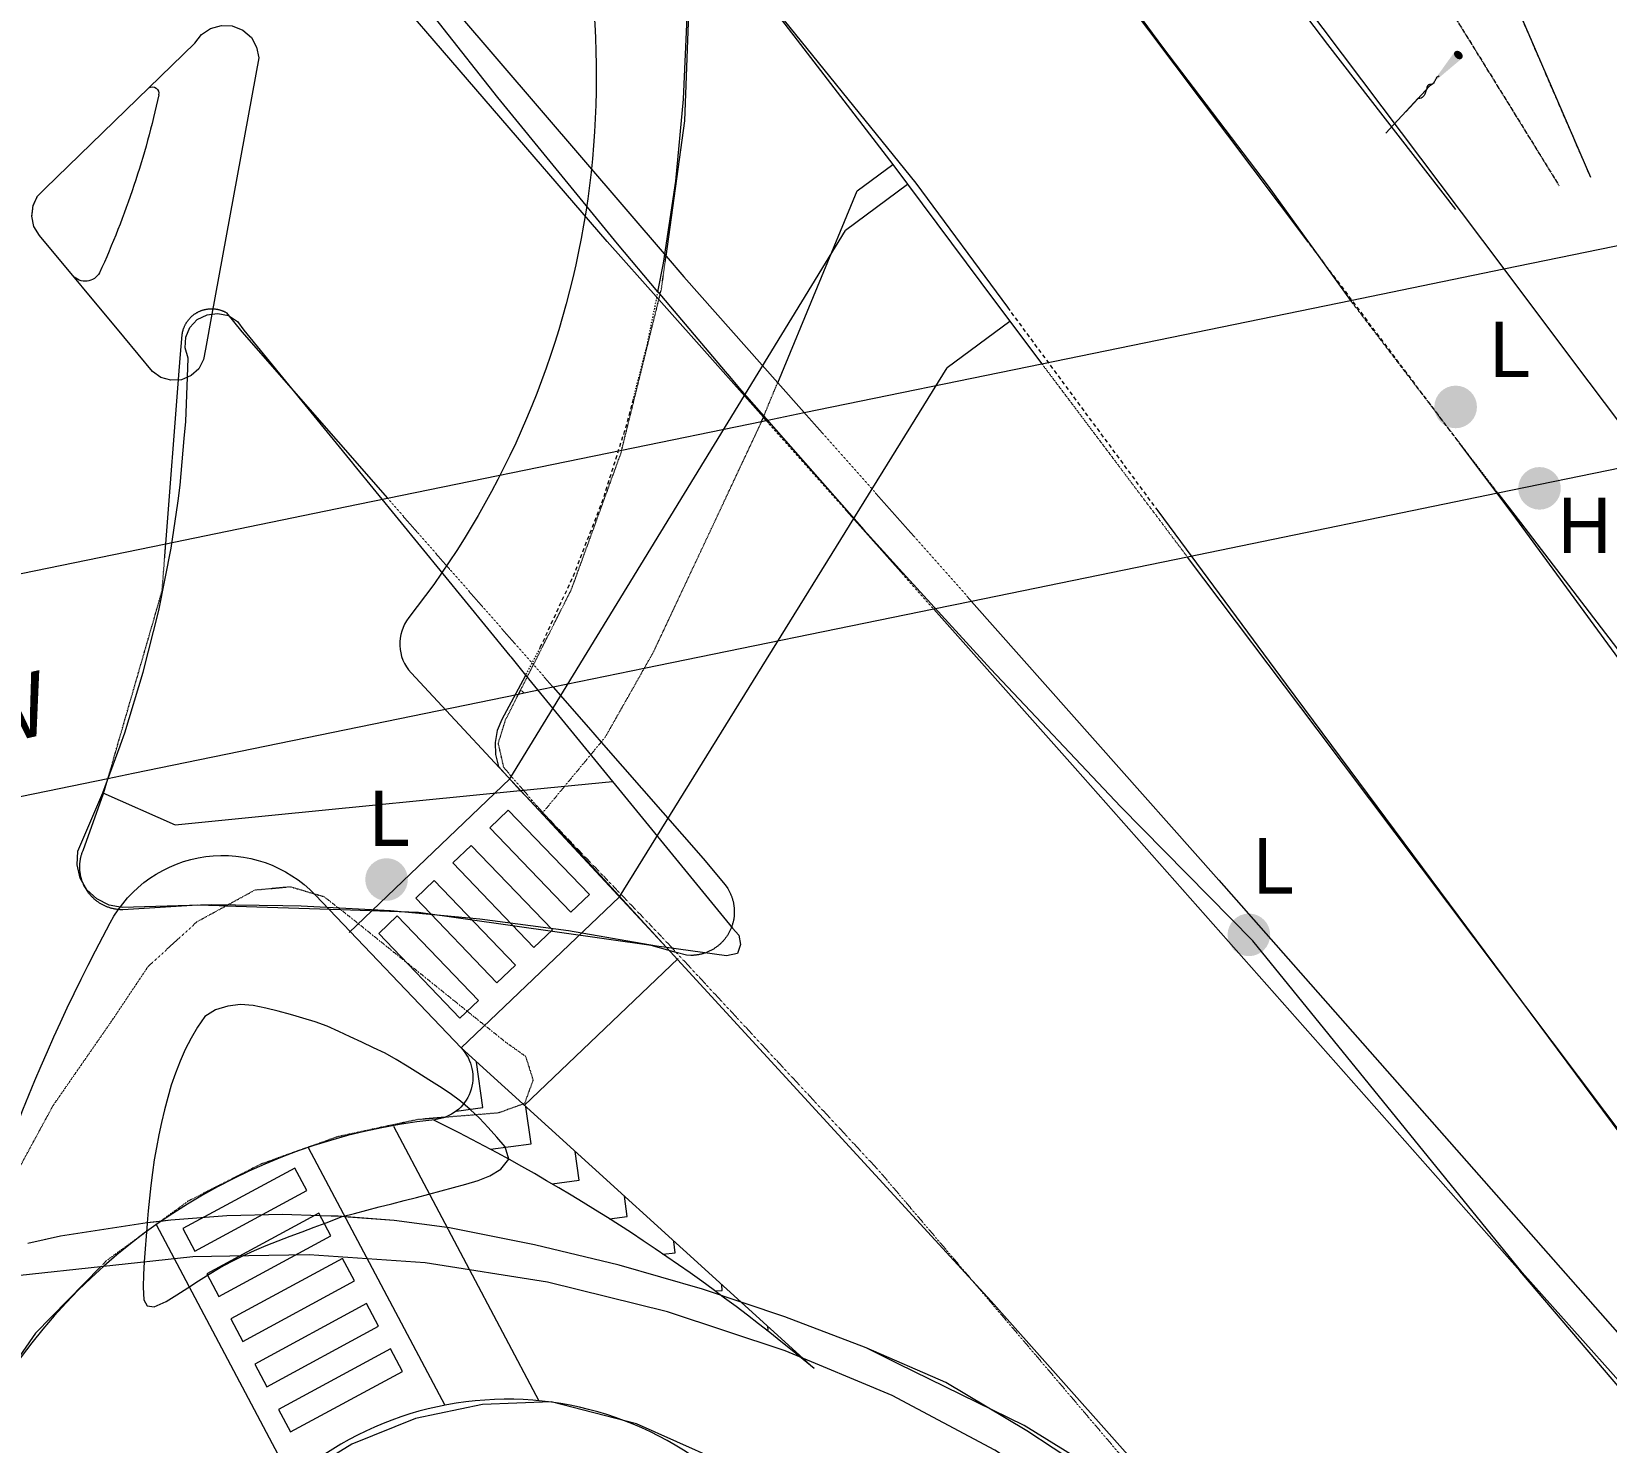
# Model space of a CAD drawing. Header units: millimetres. Extents: x 833924389 to 835767163, y 817400000 to 818811854.
# Drawn here: x 835406021 to 835442981, y 817871540 to 817904658 of the extents above; entities that cross this region are included whole.
import ezdxf

# ---------------------------------------------------------------- set-up
doc = ezdxf.new("R2010")
doc.units = ezdxf.units.MM
doc.header["$LTSCALE"] = 10
doc.header["$MEASUREMENT"] = 0
for name, pattern in [('11SW4B$0$DGN Style 5', [6.626977, 2.840133, -3.786844]), ('11SW4B$1$DGN Style 5', [1.174922, 0.503538, -0.671384]), ('DGN Style 2', [15.39188, 9.235128, -6.156752])]:
    doc.linetypes.add(name, pattern=pattern)
doc.layers.add('01_Base_Plan', color=5, linetype='Continuous', lineweight=5)
doc.styles.add('11SW4B$0$Style-WORKING', font='WORKING.shx')

# ---------------------------------------------------------------- blocks, each defined once
blk = doc.blocks.new('11SW4B$0$SLOPE_245')
at = {"linetype": 'Continuous', "lineweight": 0}
h = blk.add_hatch(color=0, dxfattribs=at)
edge = h.paths.add_edge_path(flags=16)
edge.add_ellipse((0.085, 0), major_axis=(0, 0.116), ratio=0.731707, start_angle=0, end_angle=360)
at = {"color": 0, "linetype": 'Continuous', "lineweight": 0}
blk.add_line((1.469, -0.001), (2.587, 0), dxfattribs=at)
blk.add_open_spline([(1.015, -0.001), (1.044, -0.014), (1.066, -0.04), (1.101, -0.04), (1.135, -0.04), (1.157, -0.013), (1.185, 0), (1.214, 0.013), (1.242, 0.026), (1.27, 0.039), (1.332, 0.067), (1.472, 0.054), (1.469, -0.001)], degree=3, knots=[0, 0, 0, 0, 0.19466, 0.19466, 0.19466, 0.387555, 0.387555, 0.387555, 0.581081, 0.581081, 0.581081, 1, 1, 1, 1], dxfattribs=at)
blk.add_solid([(1.015, -0.001), (0.086, 0.116), (0.085, -0.116)], dxfattribs=at)
blk = doc.blocks.new('11SW4B$0$UTILP')
at = {"layer": '01_Base_Plan', "linetype": 'Continuous', "lineweight": 13}
h = blk.add_hatch(color=256, dxfattribs=at)
edge = h.paths.add_edge_path()
edge.add_arc((0, 0), 0.5, 0, 360)
blk = doc.blocks.new('11SW4B$0$UTIFH')
at = {"layer": '01_Base_Plan', "linetype": 'Continuous', "lineweight": 13}
h = blk.add_hatch(color=256, dxfattribs=at)
edge = h.paths.add_edge_path()
edge.add_arc((0, 0), 0.5, 0, 360)

msp = doc.modelspace()

# ---------------------------------------------------------------- hatches: boundary and pattern name
at = {"layer": '01_Base_Plan', "linetype": 'Continuous'}
h = msp.add_hatch(color=256, dxfattribs=at)
edge = h.paths.add_edge_path()
edge.add_ellipse((835439520, 817904122), major_axis=(-42.5, -46), ratio=0.683333, start_angle=0, end_angle=360)

# ---------------------------------------------------------------- linework, layer by layer
for p, q in [((835438828, 817903373), (835438268, 817902768)), ((835426581, 817901068), (835425120, 817899986)), ((835428982, 817897851), (835427510, 817896761)), ((835423531, 817896415), (835424155, 817895712)), ((835423155, 817895506), (835423195, 817895603)), ((835423262, 817895528), (835423195, 817895603)), ((835414930, 817889603), (835420926, 817883158)), ((835417447, 817889097), (835417505, 817889212)), ((835412682, 817884390), (835416102, 817880801))]:
    msp.add_line(p, q, dxfattribs=at)
at = {"layer": '01_Base_Plan', "linetype": '11SW4B$1$DGN Style 5'}
for p, q in [((835436971, 817898346), (835440432, 817893820)), ((835429730, 817896858), (835433146, 817892323)), ((835423195, 817895603), (835423531, 817896415)), ((835424155, 817895712), (835428082, 817891282)), ((835427190, 817891106), (835423262, 817895528)), ((835417505, 817889212), (835417800, 817889795)), ((835417800, 817889795), (835418264, 817889265)), ((835417581, 817889124), (835417505, 817889212))]:
    msp.add_line(p, q, dxfattribs=at)
at = {"layer": '01_Base_Plan'}
for p, q in [((835417586, 817879453), (835421200, 817882901)), ((835416102, 817880801), (835424384, 817873275)), ((835414515, 817878964), (835417927, 817872519)), ((835412515, 817878467), (835415719, 817872415)), ((835408949, 817876656), (835412118, 817870670))]:
    msp.add_line(p, q, dxfattribs=at)
at = {"layer": '01_Base_Plan', "flags": 128}
for points in [[(835381158, 818000000), (835382012, 817994570), (835382845, 817990198), (835383824, 817984957), (835385449, 817977286), (835386734, 817972428), (835388950, 817966631), (835391345, 817961058), (835395184, 817954293), (835400699, 817946659), (835406348, 817939114), (835409848, 817934435), (835412616, 817930907), (835415741, 817926741), (835417319, 817924711), (835418331, 817923410), (835420258, 817920744), (835422411, 817917870), (835425836, 817913286), (835429177, 817908893), (835432563, 817904291), (835435041, 817901024), (835436971, 817898346)], [(835420716, 817898551), (835419770, 817899670), (835416961, 817903109), (835414230, 817906590), (835406211, 817915480), (835404031, 817918240), (835401898, 817921051), (835399828, 817923900), (835397820, 817926789), (835395859, 817929711), (835393961, 817932680), (835392129, 817935689), (835390352, 817938730), (835388629, 817941801), (835386980, 817944910), (835385359, 817948061), (835383896, 817951061), (835383809, 817951240)], [(835423195, 817895603), (835420742, 817898365), (835419529, 817899730), (835413757, 817906430), (835402852, 817920047), (835399573, 817924711), (835391600, 817936627), (835388482, 817942147), (835385769, 817947229), (835384253, 817950294), (835384008, 817950791)], [(835420716, 817898551), (835422300, 817896678)], [(835409682, 817896542), (835409699, 817896990), (835409629, 817897230), (835409641, 817897480), (835409738, 817897711), (835409910, 817897900), (835410141, 817898010), (835410253, 817898023)], [(835410253, 817898023), (835410391, 817898039), (835410641, 817897990), (835410852, 817897850), (835411000, 817897650), (835413550, 817894528), (835413578, 817894495)], [(835409606, 817895105), (835409641, 817895500), (835409682, 817896542)], [(835422300, 817896678), (835422401, 817896559), (835422629, 817896289), (835425551, 817892961), (835426322, 817892115)], [(835409459, 817893641), (835409512, 817894010), (835409606, 817895105)], [(835413578, 817894495), (835417246, 817890004)], [(835408108, 817887916), (835408211, 817888199), (835408641, 817889619), (835409012, 817891070), (835409301, 817892529), (835409452, 817893589), (835409459, 817893641)], [(835456757, 817856755), (835454840, 817859221), (835451480, 817863381), (835448051, 817867490), (835444559, 817871539), (835441000, 817875529), (835434680, 817883311), (835431578, 817886471), (835428531, 817889689), (835426384, 817892046), (835426322, 817892115)], [(835456757, 817856755), (835454840, 817859221), (835451480, 817863381), (835448051, 817867490), (835444559, 817871539), (835441000, 817875529), (835434680, 817883311), (835431578, 817886471), (835428531, 817889689), (835426384, 817892046), (835426322, 817892115)], [(835417246, 817890004), (835417266, 817889979), (835417615, 817889552)], [(835417615, 817889552), (835419656, 817887054)], [(835407699, 817886789), (835408100, 817887895), (835408108, 817887916)], [(835413475, 817883514), (835417246, 817887113)], [(835417491, 817886840), (835419656, 817887054)], [(835419656, 817887054), (835422469, 817883609), (835422621, 817883449), (835422660, 817883230), (835422590, 817883020), (835422328, 817882961)], [(835411917, 817884137), (835410250, 817884160), (835408148, 817884100), (835407840, 817884150), (835407551, 817884301), (835407320, 817884510), (835407160, 817884789), (835407090, 817885100), (835407109, 817885420), (835407699, 817886789)], [(835407699, 817886789), (835409391, 817886039), (835411659, 817886263)], [(835411659, 817886263), (835417491, 817886840)], [(835416102, 817880801), (835419819, 817884348)], [(835420925, 817883157), (835420691, 817883189), (835418621, 817883551), (835416539, 817883820), (835414449, 817884020), (835412352, 817884131), (835411917, 817884137)], [(835422328, 817882961), (835420925, 817883157)], [(835415987, 817879318), (835416615, 817879406), (835416467, 817880469)], [(835416795, 817878421), (835417743, 817878553), (835417623, 817879419)], [(835418236, 817877612), (835418871, 817877700), (835418778, 817878369)], [(835419583, 817876789), (835419999, 817876847), (835419934, 817877319)], [(835412798, 817876863), (835411910, 817876891), (835410602, 817876859), (835409289, 817876760), (835408737, 817876692)], [(835413311, 817876843), (835413219, 817876850), (835412798, 817876863)], [(835408737, 817876692), (835406699, 817876381), (835405937, 817876207)], [(835434651, 817867989), (835433020, 817869289), (835431230, 817870590), (835429379, 817871811), (835427480, 817872949), (835425609, 817873760), (835423699, 817874490), (835421770, 817875141), (835419809, 817875699), (835417828, 817876180), (835415828, 817876580), (835414531, 817876750), (835413311, 817876843)], [(835420839, 817875963), (835421127, 817875994), (835421098, 817876261)], [(835422064, 817875096), (835422230, 817875109), (835422220, 817875242)], [(835423260, 817874188), (835423307, 817874192), (835423302, 817874259)]]:
    msp.add_lwpolyline(points, dxfattribs=at)
at = {"layer": '01_Base_Plan', "linetype": 'Continuous', "flags": 128}
for points in [[(835381159, 818000000), (835382012, 817994570), (835382845, 817990198), (835383824, 817984957), (835385449, 817977286), (835386734, 817972428), (835388950, 817966631), (835391345, 817961058), (835395184, 817954293), (835400699, 817946659), (835406348, 817939114), (835409848, 817934435), (835412616, 817930907), (835415741, 817926741), (835417319, 817924711), (835418331, 817923410), (835420258, 817920744), (835422411, 817917870), (835425836, 817913286), (835429177, 817908893), (835432563, 817904291), (835435041, 817901024), (835436971, 817898346)], [(835382012, 817994570), (835382570, 817991070), (835383199, 817987590), (835383910, 817984131), (835384711, 817980680), (835385578, 817977250), (835386531, 817973840), (835387551, 817970449), (835388809, 817967369), (835390160, 817964320), (835391578, 817961301), (835393090, 817958330), (835394672, 817955400), (835398078, 817950289), (835419969, 817921000), (835435919, 817899789)], [(835370843, 817992505), (835371179, 817991039), (835372211, 817986550), (835373978, 817980023), (835375110, 817975643), (835376642, 817971388), (835378010, 817967063), (835379230, 817963902), (835379643, 817962832), (835383149, 817954498), (835387085, 817946400), (835390875, 817939456), (835394375, 817933644), (835398091, 817927981), (835403345, 817920659), (835411024, 817910920), (835420911, 817899386), (835421328, 817898899), (835423531, 817896415)], [(835423195, 817895603), (835420742, 817898365), (835419529, 817899730), (835413757, 817906430), (835402852, 817920047), (835399573, 817924711), (835391600, 817936627), (835388482, 817942147), (835385769, 817947229), (835384253, 817950295), (835384008, 817950792), (835383279, 817952264), (835380931, 817957542), (835378834, 817962781), (835376902, 817967922), (835375643, 817971533), (835374255, 817975995), (835372763, 817981152), (835371321, 817986603)], [(835379230, 817963901), (835379643, 817962832), (835383149, 817954498), (835387085, 817946400), (835390875, 817939456), (835394375, 817933644), (835398091, 817927981), (835403345, 817920659), (835411024, 817910920), (835420911, 817899386)], [(835401545, 817951099), (835405950, 817944638), (835410541, 817938495), (835414445, 817933477), (835417554, 817929655), (835421266, 817924711), (835421522, 817924371), (835424693, 817920162), (835427787, 817916041), (835431846, 817910670), (835433855, 817907999), (835435874, 817905327), (835439068, 817901083), (835440569, 817899085)], [(835401545, 817951099), (835405950, 817944638), (835410541, 817938495), (835414445, 817933477), (835417554, 817929655), (835421266, 817924711), (835421522, 817924371), (835424693, 817920162), (835427787, 817916041), (835431846, 817910670), (835433855, 817907999), (835435874, 817905327), (835439068, 817901083), (835440569, 817899085)], [(835412116, 817936251), (835421230, 817924801), (835426230, 817917930), (835431301, 817911119), (835436430, 817904350), (835439437, 817900478)], [(835432885, 817932591), (835435186, 817925507), (835437943, 817917246), (835438219, 817915462), (835438561, 817913247), (835439194, 817910040), (835439356, 817909219), (835439614, 817908274), (835440928, 817905110), (835442602, 817901241)], [(835420716, 817898551), (835420852, 817899221), (835421141, 817901141), (835421320, 817903070), (835421410, 817905000), (835421379, 817905250), (835421422, 817905500), (835421520, 817905721), (835421680, 817905920), (835421891, 817906061), (835422129, 817906141), (835422379, 817906150), (835422629, 817906090), (835422840, 817905971), (835423020, 817905801), (835423148, 817905580), (835426770, 817901100), (835428922, 817898185)], [(835420911, 817899386), (835421351, 817902563), (835421448, 817905078), (835421532, 817905595), (835421903, 817905966), (835422420, 817906049), (835423074, 817905651), (835426233, 817901535), (835428643, 817898301), (835429730, 817896858)], [(835406199, 817900829), (835406340, 817900971), (835409852, 817904381), (835410012, 817904590), (835410219, 817904730), (835410480, 817904801), (835410730, 817904789), (835410980, 817904689), (835411180, 817904520), (835411301, 817904289), (835411359, 817904039), (835410253, 817898023)], [(835439055, 817903618), (835439044, 817903611), (835439033, 817903604), (835439023, 817903597), (835439012, 817903590), (835439001, 817903582), (835438992, 817903574), (835438985, 817903563), (835438980, 817903551), (835438975, 817903538), (835438969, 817903527), (835438963, 817903515), (835438957, 817903504), (835438950, 817903493), (835438944, 817903482), (835438938, 817903471), (835438921, 817903447), (835438899, 817903424), (835438874, 817903404), (835438850, 817903387), (835438828, 817903373)], [(835406199, 817900829), (835406340, 817900971), (835408777, 817903337)], [(835423531, 817896415), (835425394, 817900915), (835426233, 817901535)], [(835383364, 817887329), (835397424, 817890218), (835398248, 817890388), (835398928, 817890528), (835399222, 817890588), (835400292, 817890808), (835404246, 817891620), (835409173, 817892633), (835409588, 817892718), (835413683, 817893560), (835414375, 817893702), (835419871, 817894831), (835423155, 817895506), (835423262, 817895528), (835424155, 817895712), (835429730, 817896858), (835436971, 817898346), (835440569, 817899085), (835447671, 817900544), (835447732, 817900557)], [(835406031, 817900320), (835406059, 817900570), (835406160, 817900789), (835406199, 817900829)], [(835408187, 817897490), (835406211, 817899869), (835406078, 817900080), (835406031, 817900320)], [(835406993, 817898927), (835406211, 817899869), (835406078, 817900080), (835406031, 817900320)], [(835417246, 817887113), (835425120, 817899986)], [(835440569, 817899085), (835442206, 817896904), (835443980, 817894549)], [(835409173, 817892633), (835409479, 817896595), (835409509, 817896988), (835409556, 817897534), (835409557, 817897546), (835409559, 817897558), (835409561, 817897570), (835409563, 817897582), (835409565, 817897594), (835409568, 817897606), (835409571, 817897617), (835409573, 817897629), (835409577, 817897641), (835409580, 817897652), (835409584, 817897664), (835409587, 817897676), (835409591, 817897687), (835409595, 817897698), (835409600, 817897710), (835409604, 817897721), (835409609, 817897732), (835409614, 817897743), (835409619, 817897754), (835409624, 817897765), (835409630, 817897776), (835409636, 817897786), (835409641, 817897797), (835409647, 817897807), (835409654, 817897818), (835409660, 817897828), (835409667, 817897838), (835409673, 817897848), (835409680, 817897858), (835409687, 817897868), (835409695, 817897878), (835409702, 817897887), (835409710, 817897897), (835409718, 817897906), (835409726, 817897915), (835409734, 817897924), (835409742, 817897933), (835409750, 817897942), (835409759, 817897950), (835409768, 817897959), (835409776, 817897967), (835409785, 817897975), (835409794, 817897983), (835409804, 817897991), (835409813, 817897998), (835409823, 817898006), (835409832, 817898013), (835409842, 817898020), (835409852, 817898027), (835409862, 817898034), (835409872, 817898041), (835409882, 817898047), (835409893, 817898053), (835409903, 817898059), (835409914, 817898065), (835409924, 817898071), (835409935, 817898077), (835409946, 817898082), (835409957, 817898087), (835409968, 817898092), (835409979, 817898097), (835409990, 817898101), (835410002, 817898106), (835410013, 817898110), (835410025, 817898114), (835410036, 817898118), (835410048, 817898121), (835410059, 817898125), (835410071, 817898128), (835410083, 817898131), (835410094, 817898134), (835410106, 817898136), (835410118, 817898138), (835410130, 817898141), (835410142, 817898143), (835410154, 817898144), (835410166, 817898146), (835410178, 817898147), (835410190, 817898148), (835410202, 817898149), (835410214, 817898150), (835410226, 817898150), (835410238, 817898151), (835410250, 817898151), (835410263, 817898151), (835410275, 817898150), (835410287, 817898150), (835410299, 817898149), (835410311, 817898148), (835410315, 817898147), (835410323, 817898147), (835410335, 817898145), (835410347, 817898144), (835410359, 817898142), (835410371, 817898140), (835410383, 817898138), (835410395, 817898135), (835410406, 817898133), (835410418, 817898130), (835410430, 817898127), (835410442, 817898123), (835410453, 817898120), (835410465, 817898116), (835410476, 817898112), (835410488, 817898108), (835410499, 817898104), (835410510, 817898100), (835410521, 817898095), (835410532, 817898090), (835410543, 817898085), (835410554, 817898080), (835410565, 817898074), (835410576, 817898069), (835410587, 817898063), (835410597, 817898057), (835410954, 817897607), (835414375, 817893702)], [(835410253, 817898023), (835410102, 817897199), (835410059, 817896961), (835409949, 817896740), (835409770, 817896580), (835409682, 817896542)], [(835409682, 817896542), (835409539, 817896480), (835409289, 817896471), (835409059, 817896539), (835408859, 817896680), (835408187, 817897490)], [(835419819, 817884348), (835427510, 817896761)], [(835448748, 817895529), (835443980, 817894549), (835440432, 817893820), (835433146, 817892323), (835428082, 817891282), (835427196, 817891100), (835420397, 817889703), (835418264, 817889265), (835417581, 817889124), (835417447, 817889097), (835408408, 817887239), (835407813, 817887117), (835396880, 817884870), (835395564, 817884600), (835395243, 817884534), (835395034, 817884491), (835394673, 817884417), (835393405, 817884156), (835392047, 817883877), (835384394, 817882305)], [(835439555, 817894954), (835440762, 817893350), (835455618, 817873052)], [(835440432, 817893820), (835440959, 817893130), (835443518, 817889790), (835446305, 817885994), (835449282, 817882015), (835452056, 817878409), (835457902, 817870625), (835463080, 817863638), (835465207, 817860641), (835468207, 817856421), (835471776, 817851238), (835486143, 817826678), (835488851, 817821019), (835491668, 817814484), (835493132, 817811118), (835496104, 817802711), (835499280, 817793090), (835502707, 817781365), (835505479, 817771222), (835508391, 817760489)], [(835432429, 817893435), (835432449, 817893409), (835435461, 817889330), (835452441, 817866490), (835455480, 817862439), (835456453, 817861105)], [(835474768, 817832648), (835470244, 817840401), (835465101, 817848464), (835459722, 817856372), (835458780, 817857708), (835445390, 817876051), (835436190, 817888282), (835433146, 817892323)], [(835428082, 817891282), (835433885, 817884739), (835445270, 817871817), (835451875, 817864064), (835457598, 817856808), (835458521, 817855638)], [(835505112, 817738729), (835500213, 817756917), (835498299, 817764016), (835494085, 817779396), (835490393, 817791885), (835486628, 817803277), (835482142, 817814461), (835480352, 817818331), (835478264, 817822691), (835472599, 817833279), (835464977, 817845516), (835461081, 817850958), (835457855, 817855215), (835456994, 817856350), (835454318, 817859880), (835440948, 817875569), (835430510, 817887370), (835427196, 817891100), (835427190, 817891106)], [(835417602, 817889528), (835417059, 817888510), (835416949, 817888250), (835416898, 817887971), (835416910, 817887689), (835416980, 817887410), (835417491, 817886840)], [(835418264, 817889265), (835419091, 817888320), (835419390, 817887979), (835421784, 817885246), (835422296, 817884627), (835422358, 817884540), (835422367, 817884524), (835422376, 817884509), (835422385, 817884494), (835422393, 817884478), (835422402, 817884462), (835422410, 817884446), (835422417, 817884430), (835422425, 817884414), (835422432, 817884397), (835422439, 817884381), (835422445, 817884364), (835422452, 817884348), (835422458, 817884331), (835422463, 817884314), (835422469, 817884297), (835422474, 817884280), (835422479, 817884263), (835422483, 817884246), (835422487, 817884228), (835422491, 817884211), (835422495, 817884193), (835422498, 817884176), (835422501, 817884158), (835422504, 817884141), (835422506, 817884123), (835422508, 817884105), (835422510, 817884087), (835422511, 817884070), (835422513, 817884052), (835422513, 817884034), (835422514, 817884016), (835422514, 817883998), (835422514, 817883981), (835422514, 817883963), (835422513, 817883945), (835422512, 817883927), (835422510, 817883909), (835422509, 817883892), (835422507, 817883874), (835422505, 817883856), (835422502, 817883839), (835422499, 817883821), (835422496, 817883803), (835422492, 817883786), (835422489, 817883769), (835422484, 817883751), (835422480, 817883734), (835422475, 817883717), (835422470, 817883700), (835422465, 817883682), (835422459, 817883666), (835422453, 817883649), (835422447, 817883632), (835422441, 817883615), (835422434, 817883599), (835422427, 817883583), (835422420, 817883566), (835422412, 817883550), (835422404, 817883534), (835422396, 817883518), (835422387, 817883503), (835422379, 817883487), (835422370, 817883472), (835422361, 817883456), (835422351, 817883441), (835422341, 817883426), (835422331, 817883412), (835422321, 817883397), (835422310, 817883383), (835422299, 817883369), (835422288, 817883355), (835422277, 817883341), (835422266, 817883327), (835422254, 817883314), (835422242, 817883301), (835422230, 817883288), (835422217, 817883275), (835422205, 817883262), (835422192, 817883250), (835422179, 817883238), (835422165, 817883226), (835422152, 817883214), (835422138, 817883203), (835422124, 817883192), (835422110, 817883181), (835422096, 817883170), (835422081, 817883160), (835422067, 817883150), (835422052, 817883140), (835422037, 817883130), (835422022, 817883121), (835422006, 817883112), (835421991, 817883103), (835421975, 817883094), (835421959, 817883086), (835421943, 817883078), (835421927, 817883070), (835421911, 817883063), (835421895, 817883055), (835421878, 817883048), (835421862, 817883042), (835421845, 817883035), (835421828, 817883029), (835421811, 817883024), (835421794, 817883018), (835421777, 817883013), (835421760, 817883008), (835421743, 817883004), (835421726, 817882999), (835421708, 817882996), (835421691, 817882992), (835421673, 817882989), (835421656, 817882985), (835421638, 817882983), (835421620, 817882980), (835421603, 817882978), (835421585, 817882976), (835421567, 817882975), (835421549, 817882974), (835421532, 817882973), (835421514, 817882972), (835421496, 817882972), (835421389, 817882977), (835421152, 817883042), (835420565, 817883204), (835415104, 817883983), (835413283, 817884042), (835410571, 817884129), (835410428, 817884134), (835409915, 817884150), (835408168, 817884044), (835408151, 817884044), (835408133, 817884044), (835408115, 817884045), (835408098, 817884046), (835408080, 817884047), (835408063, 817884049), (835408046, 817884050), (835408028, 817884053), (835408011, 817884055), (835407994, 817884058), (835407976, 817884061), (835407959, 817884064), (835407942, 817884068), (835407925, 817884072), (835407908, 817884076), (835407891, 817884080), (835407874, 817884085), (835407857, 817884090), (835407841, 817884096), (835407824, 817884102), (835407808, 817884108), (835407791, 817884114), (835407775, 817884120), (835407759, 817884127), (835407743, 817884134), (835407727, 817884142), (835407711, 817884149), (835407695, 817884157), (835407680, 817884166), (835407665, 817884174), (835407649, 817884183), (835407634, 817884192), (835407620, 817884201), (835407605, 817884211), (835407590, 817884221), (835407576, 817884231), (835407562, 817884241), (835407548, 817884251), (835407534, 817884262), (835407520, 817884273), (835407507, 817884285), (835407494, 817884296), (835407481, 817884308), (835407468, 817884320), (835407455, 817884332), (835407443, 817884344), (835407431, 817884357), (835407419, 817884370), (835407407, 817884383), (835407395, 817884396), (835407384, 817884410), (835407373, 817884423), (835407362, 817884437), (835407352, 817884451), (835407341, 817884465), (835407331, 817884480), (835407321, 817884494), (835407312, 817884509), (835407303, 817884524), (835407294, 817884539), (835407285, 817884554), (835407276, 817884569), (835407268, 817884585), (835407260, 817884600), (835407252, 817884616), (835407245, 817884632), (835407238, 817884648), (835407231, 817884664), (835407224, 817884681), (835407218, 817884697), (835407212, 817884713), (835407206, 817884730), (835407201, 817884747), (835407196, 817884763), (835407191, 817884780), (835407186, 817884797), (835407182, 817884814), (835407178, 817884831), (835407174, 817884849), (835407171, 817884866), (835407168, 817884883), (835407165, 817884900), (835407163, 817884918), (835407161, 817884935), (835407159, 817884953), (835407157, 817884970), (835407156, 817884988), (835407155, 817885005), (835407154, 817885023), (835407154, 817885040), (835407154, 817885058), (835407154, 817885075), (835407155, 817885093), (835407156, 817885111), (835407157, 817885128), (835407159, 817885146), (835407160, 817885163), (835407162, 817885180), (835407165, 817885198), (835407168, 817885215), (835407171, 817885232), (835407174, 817885250), (835407178, 817885267), (835407182, 817885284), (835407186, 817885301), (835407190, 817885318), (835407195, 817885335), (835407200, 817885352), (835407206, 817885368), (835407211, 817885385), (835407217, 817885401), (835407224, 817885418), (835407230, 817885434), (835407713, 817886773), (835407813, 817887117)], [(835418090, 817886250), (835420840, 817883250), (835420925, 817883157)], [(835420925, 817883157), (835428539, 817874859), (835434642, 817867999)], [(835412231, 817881547), (835412101, 817881584), (835411811, 817881662), (835411520, 817881733), (835411226, 817881794), (835410927, 817881820), (835410629, 817881783), (835410342, 817881698), (835410091, 817881535), (835409920, 817881287), (835409768, 817881028), (835409631, 817880761), (835409508, 817880488), (835409399, 817880208), (835409302, 817879924), (835409217, 817879637), (835409142, 817879346), (835409075, 817879054), (835409013, 817878760), (835408956, 817878466), (835408902, 817878171), (835408857, 817877874), (835408819, 817877576), (835408787, 817877278), (835408760, 817876979), (835408737, 817876692)], [(835413311, 817876843), (835413601, 817876918), (835413891, 817876993), (835414182, 817877068), (835414473, 817877142), (835414763, 817877217), (835415054, 817877292), (835415344, 817877367), (835415634, 817877445), (835415923, 817877523), (835416212, 817877604), (835416500, 817877690), (835416779, 817877800), (835417036, 817877955), (835417220, 817878192), (835417136, 817878480), (835416940, 817878707), (835416739, 817878930), (835416534, 817879149), (835416318, 817879357), (835416088, 817879550), (835415847, 817879728), (835415597, 817879894), (835415344, 817880055), (835415090, 817880214), (835414834, 817880371), (835414577, 817880527), (835414317, 817880676), (835414047, 817880807), (835413775, 817880935), (835413503, 817881061), (835413230, 817881186), (835412957, 817881310), (835412676, 817881413), (835412389, 817881501), (835412231, 817881547)], [(835430542, 817871181), (835429315, 817871942), (835426355, 817873389), (835425609, 817873760), (835423699, 817874490), (835421770, 817875141), (835419809, 817875699), (835417828, 817876180), (835415828, 817876580), (835414531, 817876750), (835413449, 817876832), (835413311, 817876843), (835412798, 817876863), (835411910, 817876891), (835410602, 817876859), (835409289, 817876760), (835409048, 817876730), (835408737, 817876692), (835406699, 817876381), (835406145, 817876255), (835406077, 817876239), (835405938, 817876207)], [(835408737, 817876692), (835408736, 817876680), (835408712, 817876381), (835408688, 817876082), (835408668, 817875783), (835408653, 817875483), (835408645, 817875183), (835408657, 817874888), (835408737, 817874745), (835408899, 817874721), (835409178, 817874849), (835409434, 817875006), (835409687, 817875168), (835409939, 817875331), (835410192, 817875492), (835410449, 817875647), (835410711, 817875792), (835410981, 817875924), (835411254, 817876047), (835411531, 817876163), (835411809, 817876274), (835412090, 817876382), (835412371, 817876487), (835412652, 817876591), (835412824, 817876655)], [(835412824, 817876655), (835412933, 817876696), (835413311, 817876843)], [(835450590, 817849690), (835449680, 817850785), (835447538, 817853363), (835443178, 817858268), (835440614, 817860976), (835439038, 817862640), (835434750, 817866867), (835431814, 817869286), (835428626, 817871363), (835426221, 817872645), (835423704, 817873690), (835420949, 817874610), (835418128, 817875301), (835415259, 817875758), (835412538, 817875948), (835411110, 817875923), (835409810, 817875901), (835407642, 817875665), (835405756, 817875459)], [(835407639, 817875663), (835406118, 817874107), (835404762, 817872160), (835404411, 817871940), (835404004, 817872018), (835403759, 817872352), (835403807, 817872764), (835404467, 817875087), (835404529, 817875238)], [(835436776, 817855002), (835426639, 817866964), (835425365, 817868596), (835423843, 817870000), (835422113, 817871136), (835420220, 817871975), (835418216, 817872495), (835416608, 817872434), (835415034, 817872100), (835413540, 817871502), (835412169, 817870658), (835410963, 817869594), (835409956, 817868339), (835408857, 817865754), (835408054, 817863063), (835407558, 817860299), (835407375, 817857496), (835407507, 817854691), (835408123, 817852943), (835408475, 817853116), (835408964, 817851891), (835408629, 817851720), (835411526, 817844892), (835415214, 817827232)]]:
    msp.add_lwpolyline(points, dxfattribs=at)
at = {"layer": '01_Base_Plan', "linetype": 'DGN Style 2', "flags": 128}
for points in [[(835413992, 817968294), (835413973, 817967865), (835413934, 817967614), (835413896, 817967363), (835413859, 817967112), (835413823, 817966861), (835413787, 817966610), (835413753, 817966359), (835413720, 817966107), (835413688, 817965856), (835413657, 817965604), (835413627, 817965352), (835413598, 817965100), (835413570, 817964848), (835413542, 817964596), (835413516, 817964343), (835413491, 817964091), (835413467, 817963838), (835413444, 817963586), (835413421, 817963333), (835413400, 817963080), (835413380, 817962827), (835413361, 817962574), (835413342, 817962322), (835413325, 817962068), (835413309, 817961815), (835413294, 817961562), (835413280, 817961309), (835413266, 817961056), (835413254, 817960802), (835413243, 817960549), (835413232, 817960295), (835413223, 817960042), (835413215, 817959788), (835413208, 817959535), (835413201, 817959281), (835413196, 817959028), (835413192, 817958774), (835413188, 817958520), (835413186, 817958267), (835413185, 817958013), (835413184, 817957759), (835413185, 817957506), (835413187, 817957252), (835413190, 817956999), (835413193, 817956745), (835413198, 817956491), (835413204, 817956238), (835413210, 817955984), (835413218, 817955731), (835413227, 817955477), (835413236, 817955224), (835413247, 817954970), (835413259, 817954717), (835413271, 817954464), (835413285, 817954210), (835413299, 817953957), (835413315, 817953704), (835413332, 817953451), (835413349, 817953198), (835413368, 817952945), (835413388, 817952692), (835413427, 817952218), (835413447, 817951965), (835413469, 817951712), (835413493, 817951460), (835413520, 817951207), (835413550, 817950955), (835413581, 817950704), (835413616, 817950453), (835413652, 817950202), (835413691, 817949951), (835413733, 817949701), (835413777, 817949451), (835413823, 817949202), (835413872, 817948953), (835413923, 817948704), (835413977, 817948456), (835414033, 817948209), (835414091, 817947962), (835414152, 817947716), (835414215, 817947470), (835414280, 817947225), (835414348, 817946981), (835414418, 817946737), (835414491, 817946494), (835414566, 817946251), (835414643, 817946010), (835414723, 817945769), (835414805, 817945529), (835414889, 817945289), (835414975, 817945051), (835415064, 817944813), (835415155, 817944577), (835415249, 817944341), (835415344, 817944106), (835415442, 817943872), (835415543, 817943638), (835415645, 817943406), (835415750, 817943175), (835415857, 817942945), (835415966, 817942716), (835416077, 817942488), (835416191, 817942261), (835416306, 817942035), (835416424, 817941810), (835416656, 817941383), (835416768, 817941155), (835416881, 817940928), (835416995, 817940701), (835417109, 817940475), (835417225, 817940249), (835417341, 817940023), (835417458, 817939798), (835417576, 817939573), (835417695, 817939349), (835417815, 817939125), (835417935, 817938902), (835418057, 817938679), (835418179, 817938457), (835418302, 817938235), (835418426, 817938013), (835418551, 817937792), (835418676, 817937572), (835418803, 817937352), (835418930, 817937132), (835419058, 817936913), (835419187, 817936694), (835419317, 817936476), (835419447, 817936259), (835419579, 817936042), (835419711, 817935825), (835419844, 817935609), (835419978, 817935393), (835420113, 817935178), (835420248, 817934963), (835420385, 817934749), (835420522, 817934536), (835420660, 817934323), (835420799, 817934110), (835420939, 817933898), (835421079, 817933687), (835421220, 817933476), (835421362, 817933265), (835421598, 817932920), (835421743, 817932711), (835421888, 817932502), (835422032, 817932294), (835422176, 817932085), (835422321, 817931876), (835422464, 817931667), (835422608, 817931457), (835422752, 817931248), (835422895, 817931039), (835423039, 817930829), (835423182, 817930619), (835423325, 817930410), (835423468, 817930200), (835423610, 817929990), (835423753, 817929780), (835423895, 817929569), (835424037, 817929359), (835424179, 817929149), (835424321, 817928938), (835424463, 817928728), (835424604, 817928517), (835424745, 817928306), (835424887, 817928095), (835425028, 817927884), (835425168, 817927673), (835425309, 817927461), (835425450, 817927250), (835425590, 817927039), (835425730, 817926827), (835425870, 817926615), (835426010, 817926403), (835426150, 817926191), (835426289, 817925979), (835426429, 817925767), (835426568, 817925555), (835426707, 817925343), (835426846, 817925130), (835426985, 817924917), (835427123, 817924705), (835427262, 817924492), (835427400, 817924279), (835427538, 817924066), (835427697, 817923820), (835427836, 817923608), (835427974, 817923395), (835428113, 817923183), (835428252, 817922970), (835428390, 817922757), (835428529, 817922545), (835428667, 817922332), (835428805, 817922119), (835428944, 817921906), (835429082, 817921693), (835429220, 817921480), (835429358, 817921267), (835429496, 817921054), (835429633, 817920840), (835429771, 817920627), (835429909, 817920414), (835430046, 817920201), (835430184, 817919987), (835430321, 817919774), (835430458, 817919560), (835430595, 817919347), (835430732, 817919133), (835430869, 817918919), (835431006, 817918705), (835431143, 817918492), (835431280, 817918278), (835431416, 817918064), (835431553, 817917850), (835431689, 817917636), (835431826, 817917422), (835431962, 817917208), (835432098, 817916994), (835432234, 817916779), (835432371, 817916565), (835432506, 817916351), (835432642, 817916136), (835432778, 817915922), (835432914, 817915707), (835433049, 817915493), (835433185, 817915278), (835433320, 817915063), (835433565, 817914675), (835433700, 817914461), (835433836, 817914246), (835433971, 817914031), (835434105, 817913816), (835434240, 817913601), (835434374, 817913385), (835434508, 817913170), (835434642, 817912954), (835434776, 817912738), (835434909, 817912522), (835435042, 817912306), (835435175, 817912090), (835435307, 817911873), (835435440, 817911657), (835435572, 817911440), (835435704, 817911223), (835435836, 817911006), (835435967, 817910789), (835436098, 817910572), (835436229, 817910354), (835436360, 817910137), (835436490, 817909919), (835436620, 817909701), (835436750, 817909483), (835436880, 817909265), (835437010, 817909047), (835437139, 817908828), (835437268, 817908610), (835437397, 817908391), (835437525, 817908172), (835437653, 817907953), (835437781, 817907734), (835437909, 817907515), (835438037, 817907295), (835438164, 817907076), (835438291, 817906856), (835438418, 817906636), (835438545, 817906416), (835441871, 817901033)], [(835440928, 817905110), (835442602, 817901241)], [(835435919, 817899789), (835435998, 817899685), (835439520, 817895001), (835439555, 817894954)], [(835428922, 817898185), (835429002, 817898076), (835432429, 817893435)], [(835420137, 817896033), (835419988, 817895449), (835419422, 817893650), (835418738, 817891891), (835417949, 817890180)]]:
    msp.add_lwpolyline(points, dxfattribs=at)
at = {"layer": '01_Base_Plan', "linetype": '11SW4B$1$DGN Style 5', "flags": 128}
for points in [[(835413992, 817968294), (835413973, 817967865), (835413934, 817967614), (835413896, 817967363), (835413859, 817967112), (835413823, 817966861), (835413787, 817966610), (835413753, 817966359), (835413720, 817966107), (835413688, 817965856), (835413657, 817965604), (835413627, 817965352), (835413598, 817965100), (835413570, 817964848), (835413542, 817964596), (835413516, 817964343), (835413491, 817964091), (835413467, 817963838), (835413444, 817963586), (835413421, 817963333), (835413400, 817963080), (835413380, 817962827), (835413361, 817962574), (835413342, 817962322), (835413325, 817962068), (835413309, 817961815), (835413294, 817961562), (835413280, 817961309), (835413266, 817961056), (835413254, 817960802), (835413243, 817960549), (835413232, 817960295), (835413223, 817960042), (835413215, 817959788), (835413208, 817959535), (835413201, 817959281), (835413196, 817959028), (835413192, 817958774), (835413188, 817958520), (835413186, 817958267), (835413185, 817958013), (835413184, 817957759), (835413185, 817957506), (835413187, 817957252), (835413190, 817956999), (835413193, 817956745), (835413198, 817956491), (835413204, 817956238), (835413210, 817955984), (835413218, 817955731), (835413227, 817955477), (835413236, 817955224), (835413247, 817954970), (835413259, 817954717), (835413271, 817954464), (835413285, 817954210), (835413299, 817953957), (835413315, 817953704), (835413332, 817953451), (835413349, 817953198), (835413368, 817952945), (835413388, 817952692), (835413427, 817952218), (835413447, 817951965), (835413469, 817951712), (835413493, 817951460), (835413520, 817951207), (835413550, 817950955), (835413581, 817950704), (835413616, 817950453), (835413652, 817950202), (835413691, 817949951), (835413733, 817949701), (835413777, 817949451), (835413823, 817949202), (835413872, 817948953), (835413923, 817948704), (835413977, 817948456), (835414033, 817948209), (835414091, 817947962), (835414152, 817947716), (835414215, 817947470), (835414280, 817947225), (835414348, 817946981), (835414419, 817946737), (835414491, 817946494), (835414566, 817946251), (835414643, 817946010), (835414723, 817945769), (835414805, 817945529), (835414889, 817945289), (835414975, 817945051), (835415064, 817944813), (835415155, 817944577), (835415249, 817944341), (835415344, 817944106), (835415442, 817943872), (835415543, 817943638), (835415645, 817943406), (835415750, 817943175), (835415857, 817942945), (835415966, 817942716), (835416077, 817942488), (835416191, 817942261), (835416306, 817942035), (835416424, 817941811), (835416656, 817941383), (835416768, 817941155), (835416881, 817940928), (835416995, 817940701), (835417109, 817940475), (835417225, 817940249), (835417341, 817940023), (835417458, 817939798), (835417576, 817939573), (835417695, 817939349), (835417815, 817939125), (835417935, 817938902), (835418057, 817938679), (835418179, 817938457), (835418302, 817938235), (835418426, 817938013), (835418551, 817937792), (835418676, 817937572), (835418803, 817937352), (835418930, 817937132), (835419058, 817936913), (835419187, 817936694), (835419317, 817936476), (835419447, 817936259), (835419579, 817936042), (835419711, 817935825), (835419844, 817935609), (835419978, 817935393), (835420113, 817935178), (835420248, 817934963), (835420385, 817934749), (835420522, 817934536), (835420660, 817934323), (835420799, 817934110), (835420939, 817933898), (835421079, 817933687), (835421220, 817933476), (835421362, 817933265), (835421598, 817932920), (835421743, 817932711), (835421888, 817932502), (835422032, 817932294), (835422176, 817932085), (835422321, 817931876), (835422464, 817931667), (835422608, 817931457), (835422752, 817931248), (835422895, 817931039), (835423039, 817930829), (835423182, 817930619), (835423325, 817930410), (835423468, 817930200), (835423610, 817929990), (835423753, 817929780), (835423895, 817929569), (835424037, 817929359), (835424179, 817929149), (835424321, 817928938), (835424463, 817928728), (835424604, 817928517), (835424745, 817928306), (835424887, 817928095), (835425028, 817927884), (835425169, 817927673), (835425309, 817927461), (835425450, 817927250), (835425590, 817927039), (835425730, 817926827), (835425870, 817926615), (835426010, 817926403), (835426150, 817926191), (835426289, 817925979), (835426429, 817925767), (835426568, 817925555), (835426707, 817925343), (835426846, 817925130), (835426985, 817924917), (835427123, 817924705), (835427262, 817924492), (835427400, 817924279), (835427538, 817924066), (835427697, 817923820), (835427836, 817923608), (835427974, 817923395), (835428113, 817923183), (835428252, 817922970), (835428390, 817922757), (835428529, 817922545), (835428667, 817922332), (835428805, 817922119), (835428944, 817921906), (835429082, 817921693), (835429220, 817921480), (835429358, 817921267), (835429496, 817921054), (835429633, 817920840), (835429771, 817920627), (835429909, 817920414), (835430046, 817920201), (835430184, 817919987), (835430321, 817919774), (835430458, 817919560), (835430595, 817919347), (835430732, 817919133), (835430869, 817918919), (835431006, 817918705), (835431143, 817918492), (835431280, 817918278), (835431416, 817918064), (835431553, 817917850), (835431689, 817917636), (835431826, 817917422), (835431962, 817917208), (835432098, 817916994), (835432235, 817916779), (835432371, 817916565), (835432506, 817916351), (835432642, 817916136), (835432778, 817915922), (835432914, 817915707), (835433049, 817915493), (835433185, 817915278), (835433320, 817915063), (835433565, 817914675), (835433700, 817914461), (835433836, 817914246), (835433971, 817914031), (835434105, 817913816), (835434240, 817913601), (835434374, 817913385), (835434447, 817913269), (835434508, 817913170), (835434642, 817912954), (835434776, 817912738), (835434909, 817912522), (835435042, 817912306), (835435175, 817912090), (835435307, 817911874), (835435440, 817911657), (835435572, 817911440), (835435704, 817911223), (835435836, 817911006), (835435967, 817910789), (835436098, 817910572), (835436229, 817910354), (835436360, 817910137), (835436490, 817909919), (835436620, 817909701), (835436750, 817909483), (835436880, 817909265), (835437010, 817909047), (835437139, 817908828), (835437268, 817908610), (835437397, 817908391), (835437525, 817908172), (835437653, 817907953), (835437781, 817907734), (835437909, 817907515), (835438037, 817907295), (835438164, 817907076), (835438291, 817906856), (835438418, 817906636), (835438545, 817906416), (835441871, 817901033)], [(835417800, 817889795), (835418689, 817891554), (835419853, 817894757), (835419871, 817894831), (835420742, 817898365), (835420805, 817898621), (835420911, 817899386)], [(835418020, 817886323), (835419390, 817887979), (835419488, 817888097), (835420397, 817889703), (835420622, 817890101), (835423133, 817895453), (835423155, 817895506)], [(835414375, 817893702), (835417705, 817889902), (835417800, 817889795)], [(835407813, 817887117), (835407814, 817887120), (835409087, 817891532), (835409172, 817892629), (835409173, 817892633)], [(835440614, 817860976), (835439767, 817861999), (835433740, 817868703), (835433565, 817868909), (835425924, 817877902), (835421152, 817883042), (835420902, 817883312), (835418020, 817886323), (835417108, 817887378), (835417031, 817887710), (835416975, 817887951), (835417151, 817888512), (835417447, 817889097)], [(835404529, 817875238), (835404530, 817875240), (835404530, 817875240), (835404846, 817876018), (835405378, 817877324), (835406528, 817879447), (835407903, 817881432), (835408764, 817882719), (835409907, 817883765), (835410571, 817884129), (835411265, 817884509), (835412090, 817884586), (835412885, 817884353), (835413283, 817884042), (835413537, 817883843), (835417139, 817880944), (835417616, 817880605), (835417790, 817880046), (835417589, 817879496), (835416983, 817879276), (835415075, 817879118), (835413203, 817878715), (835411400, 817878072), (835409694, 817877202), (835409048, 817876730), (835407777, 817875804), (835407642, 817875665), (835407639, 817875663)]]:
    msp.add_lwpolyline(points, dxfattribs=at)
at = {"layer": '01_Base_Plan', "linetype": '11SW4B$0$DGN Style 5', "flags": 128}
for points in [[(835406031, 817900320), (835406059, 817900570), (835406160, 817900789), (835406199, 817900829)], [(835420716, 817898551), (835420469, 817897330), (835420139, 817896039), (835420137, 817896033)], [(835417949, 817890180), (835417922, 817890128), (835417615, 817889552)], [(835417615, 817889552), (835417602, 817889528)], [(835417491, 817886840), (835418090, 817886250)]]:
    msp.add_lwpolyline(points, dxfattribs=at)
at = {"layer": '01_Base_Plan', "flags": 128}
for points in [[(835418679, 817883985), (835419113, 817884399), (835417210, 817886385), (835416776, 817885970)], [(835417810, 817883156), (835418245, 817883570), (835416342, 817885556), (835415908, 817885142)], [(835416942, 817882328), (835417376, 817882742), (835415474, 817884728), (835415040, 817884314)], [(835416074, 817881500), (835416508, 817881914), (835414605, 817883900), (835414171, 817883485)], [(835412481, 817877452), (835412201, 817877982), (835409575, 817876560), (835409856, 817876030)], [(835413042, 817876391), (835412761, 817876921), (835410136, 817875500), (835410417, 817874970)], [(835413604, 817875331), (835413323, 817875861), (835410698, 817874439), (835410978, 817873908)], [(835414165, 817874271), (835413884, 817874801), (835411259, 817873378), (835411540, 817872848)], [(835414726, 817873209), (835414446, 817873740), (835411821, 817872318), (835412102, 817871788)]]:
    msp.add_lwpolyline(points, close=True, dxfattribs=at)
at = {"layer": '01_Base_Plan', "linetype": 'Continuous', "extrusion": (0, 0, -1)}
for centre, radius, start, end in [((-835398726, 817903608), 20549, 161.4124, 218.1915), ((-835389340, 817907386), 20112, 192.0907, 204.662), ((-835408856, 817903206), 153, 57.3707, 194.3343), ((-835407282, 817899177), 382, 208.226, 319.159), ((-835410510, 817882320), 3000, 28.2448, 136.3789), ((-835445249, 817863658), 42434, 12.1295, 28.2448), ((-835415378, 817880111), 1000, 136.3789, 263.9316)]:
    msp.add_arc(centre, radius, start, end, dxfattribs=at)
at = {"layer": '01_Base_Plan', "linetype": 'Continuous'}
for centre, radius, start, end in [((835415662, 817890284), 1000, 141.8085, 222.9321), ((835416951, 817865312), 13882, 96.0684, 150.4793), ((835417184, 817864805), 7750, 42.8682, 148.2042)]:
    msp.add_arc(centre, radius, start, end, dxfattribs=at)
at = {"layer": '01_Base_Plan'}
msp.add_arc((835395548, 817838917), 44855, 49.9943, 63.6408, dxfattribs=at)
at = {"layer": '01_Base_Plan', "linetype": 'Continuous', "extrusion": (0, 0, -1)}
msp.add_solid([(-835439055, 817903618), (-835439552, 817904093), (-835439489, 817904151)], dxfattribs=at)

# ---------------------------------------------------------------- block references
at = {"layer": '01_Base_Plan', "linetype": 'Continuous', "xscale": 1000, "yscale": 1000, "zscale": 1000, "rotation": 227.2310881765948}
msp.add_blockref('11SW4B$0$SLOPE_245', (835439563, 817904168), dxfattribs=at)
at = {"layer": '01_Base_Plan', "linetype": 'Continuous', "xscale": 1000, "yscale": 1000, "zscale": 1000}
for name, p in [('11SW4B$0$UTILP', (835439441, 817895846)), ('11SW4B$0$UTIFH', (835441409, 817893935)), ('11SW4B$0$UTILP', (835414353, 817884754)), ('11SW4B$0$UTILP', (835434589, 817883455))]:
    msp.add_blockref(name, p, dxfattribs=at)

# ---------------------------------------------------------------- texts
at = {"layer": '01_Base_Plan', "linetype": 'Continuous', "style": '11SW4B$0$Style-WORKING'}
for s, p in [('L', (835440241, 817896546)), ('H', (835441839, 817892420)), ('L', (835413951, 817885542)), ('L', (835434688, 817884425))]:
    msp.add_text(s, height=1300, dxfattribs=at).set_placement(p)
msp.add_text('EW', height=1500, rotation=12.6526, dxfattribs=at).set_placement((835403387, 817887500))

doc.saveas('drawing.dxf')
